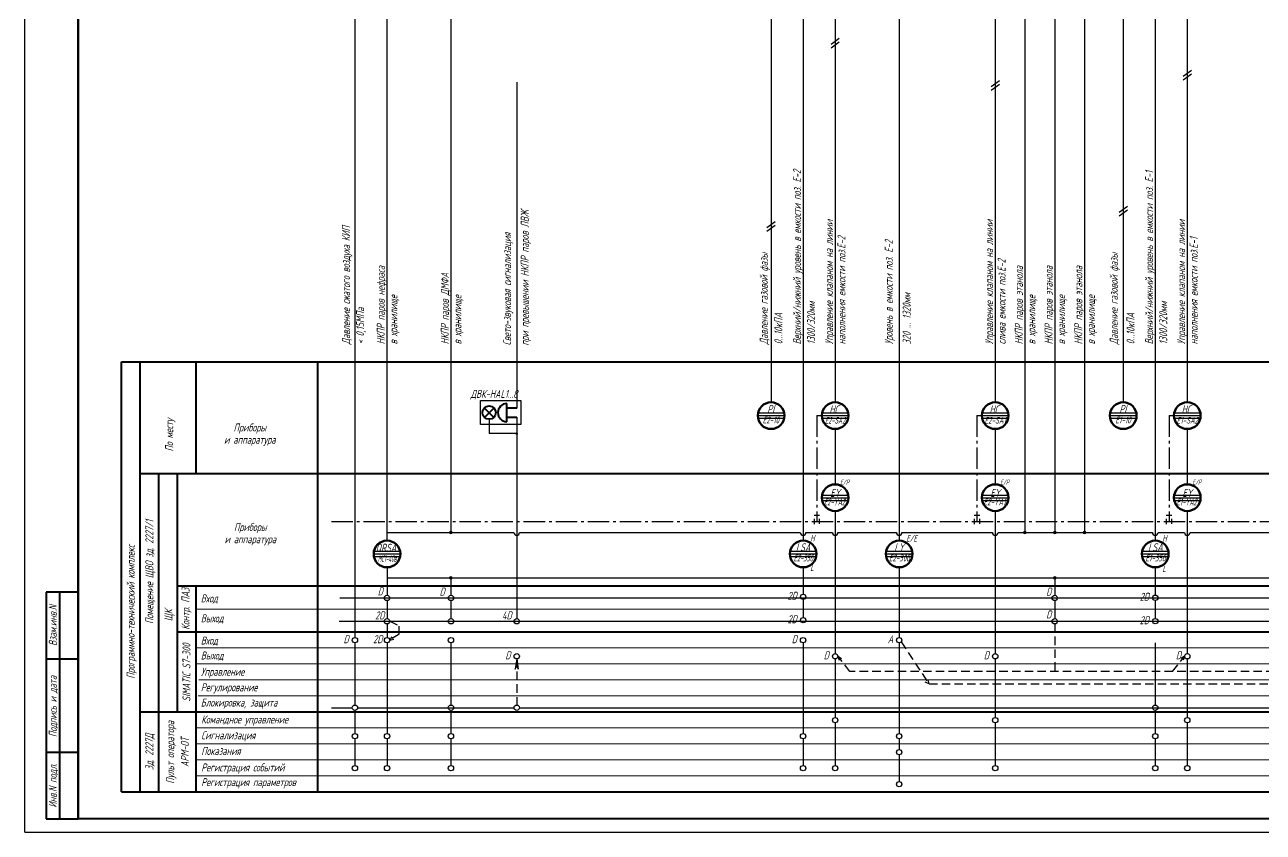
# Model space of a CAD drawing. Header units: millimetres. Extents: x -338 to 6826, y -8218 to 3153.
# Drawn here: x 2037.3 to 2501.5, y 1766.2 to 2068.9 of the extents above; entities that cross this region are included whole.
import ezdxf
from ezdxf.enums import TextEntityAlignment as Align

# ---------------------------------------------------------------- set-up
doc = ezdxf.new("R2010")
doc.units = ezdxf.units.MM
for name, pattern in [('gost5', [7, 5, -2, 0]), ('gost6', [12, 8, -1.5, 1, -1.5]), ('невидимая2', [4.7625, 3.175, -1.5875])]:
    doc.linetypes.add(name, pattern=pattern)
doc.layers.get('Defpoints').update_dxf_attribs({"color": 251})
for name, color, linetype, lineweight in [('1', 4, 'Continuous', 15), ('Выноска', 137, 'Continuous', 20), ('Датчики', 31, 'Continuous', 50), ('Невидимая', 7, 'gost5', 25), ('Рамка тонкая', 5, 'Continuous', 25), ('Связи', 95, 'Continuous', 25), ('Текст_КИП', 2, 'Continuous', 25), ('Толст.рамка', 7, 'Continuous', 60), ('Щиты_пульты', 5, 'Continuous', 40)]:
    doc.layers.add(name, color=color, linetype=linetype, lineweight=lineweight)
for name, color, linetype in [('Осевая', 130, 'gost6'), ('ТЕКСТ', 2, 'Continuous'), ('Текст.', 51, 'Continuous')]:
    doc.layers.add(name, color=color, linetype=linetype)
doc.styles.add('Simplex', font='simplex.shx', dxfattribs={"width": 0.7, "oblique": 15})

# ---------------------------------------------------------------- blocks, each defined once
blk = doc.blocks.new('A$C428F2FC1')
at = {"layer": 'Defpoints', "ltscale": 0.2}
for p, q in [((-5, -4), (5, -4)), ((-5, -5), (5, -5)), ((-5, -6), (5, -6))]:
    blk.add_line(p, q, dxfattribs=at)
at = {"layer": 'Датчики', "color": 4}
blk.add_circle((0, -5), 5, dxfattribs=at)

msp = doc.modelspace()

# ---------------------------------------------------------------- hatches: boundary and pattern name
at = {"layer": '1'}
for points in [[(2197.51, 1878.55, 1), (2196.51, 1878.55, 1)], [(2412.67, 1878.55, 1), (2411.67, 1878.55, 1)], [(2423.82, 1878.55, 1), (2422.82, 1878.55, 1)], [(2434.97, 1878.55, 1), (2433.97, 1878.55, 1)], [(2197.51, 1861.58, 1), (2196.51, 1861.58, 1)], [(2423.82, 1861.58, 1), (2422.82, 1861.58, 1)]]:
    msp.add_hatch(color=256, dxfattribs=at).paths.add_polyline_path(points)
at = {"layer": 'Defpoints'}
msp.add_hatch(color=256, dxfattribs=at).paths.add_polyline_path([(2221.66, 1831.15), (2221.08, 1827.34), (2221.66, 1828.73), (2222.23, 1827.34)])

# ---------------------------------------------------------------- linework, layer by layer
for p, q in [((2339.46, 2061.61), (2342.56, 2063.87)), ((2339.46, 2060.27), (2342.56, 2062.53)), ((2471.46, 2049.62), (2474.56, 2051.87)), ((2399.46, 2045.74), (2402.56, 2048)), ((2471.46, 2048.28), (2474.56, 2050.54)), ((2399.46, 2044.4), (2402.56, 2046.66)), ((2447.46, 1998.63), (2450.56, 2000.89)), ((2447.46, 1997.3), (2450.56, 1999.55)), ((2315.46, 1992.87), (2318.56, 1995.13)), ((2315.46, 1991.54), (2318.56, 1993.79)), ((2336.01, 1922.37), (2346.01, 1922.37)), ((2396.01, 1922.37), (2406.01, 1922.37)), ((2468.01, 1922.37), (2478.01, 1922.37)), ((2336.01, 1891.61), (2346.01, 1891.61)), ((2396.01, 1891.61), (2406.01, 1891.61)), ((2468.01, 1891.61), (2478.01, 1891.61)), ((2168.04, 1870.5), (2178.04, 1870.5)), ((2324.02, 1870.5), (2334.02, 1870.5)), ((2360.01, 1870.5), (2370.01, 1870.5)), ((2456.01, 1870.5), (2466.01, 1870.5)), ((2152.26, 1812.86), (2160.01, 1812.86)), ((2162.01, 1812.86), (2199.02, 1812.86)), ((2198.01, 1812.86), (2220.66, 1812.86)), ((2222.66, 1812.86), (2462.01, 1812.86)), ((2462.01, 1812.86), (2562.11, 1812.86))]:
    msp.add_line(p, q)
at = {"color": 2}
for p, q in [((2208.07, 1928.01), (2223.22, 1928.01)), ((2208.07, 1919), (2208.07, 1928.01)), ((2223.22, 1928.01), (2223.22, 1919)), ((2223.22, 1919), (2208.07, 1919))]:
    msp.add_line(p, q, dxfattribs=at)
at = {"lineweight": 40}
for p, q in [((2217.89, 1920.02), (2217.89, 1926.98)), ((2221.66, 1925.18), (2217.89, 1925.18)), ((2221.66, 1921.73), (2217.89, 1921.73))]:
    msp.add_line(p, q, dxfattribs=at)
at = {"color": 1, "lineweight": 40}
for p, q in [((2213.03, 1921.68), (2209.55, 1925.16)), ((2209.6, 1921.68), (2213.08, 1925.16))]:
    msp.add_line(p, q, dxfattribs=at)
at = {"color": 7, "lineweight": 40}
for p, q in [((2045.27, 1856.16), (2045.27, 1771.16)), ((2057.27, 1856.16), (2045.27, 1856.16)), ((2050.27, 1856.16), (2050.27, 1771.16)), ((2045.27, 1831.16), (2057.27, 1831.16)), ((2045.27, 1796.16), (2057.27, 1796.16)), ((2045.27, 1771.16), (2057.27, 1771.16))]:
    msp.add_line(p, q, dxfattribs=at)
at = {"linetype": 'невидимая2'}
for p, q in [((2174.04, 1845.34), (2177.64, 1843.46)), ((2177.64, 1840.45), (2177.64, 1843.46)), ((2423.33, 1844.26), (2423.33, 1826.46)), ((2177.64, 1840.45), (2174.04, 1838.19)), ((2365.78, 1837.55), (2376.22, 1821.77)), ((2346.57, 1826.47), (2342.01, 1832.15)), ((2467.46, 1826.48), (2472.02, 1832.17)), ((2753.39, 1826.51), (2346.57, 1826.47)), ((2376.22, 1821.77), (2753.65, 1821.8))]:
    msp.add_line(p, q, dxfattribs=at)
at = {"const_width": 0.5}
msp.add_lwpolyline([(2221.41, 1915.64, 1), (2221.91, 1915.64, 1)], format="xyb", close=True, dxfattribs=at)
at = {"color": 1, "lineweight": 40}
msp.add_circle((2211.31, 1923.5), 2.5, dxfattribs=at)
for centre in [(2173.04, 1854.03), (2197.01, 1854.03), (2329.02, 1854.44), (2423.32, 1854.03), (2461.01, 1854.07), (2173.04, 1845.26), (2197.01, 1845.26), (2221.66, 1845.26), (2329.02, 1845.67), (2423.32, 1845.26), (2461.01, 1845.3), (2161.01, 1838.19), (2173.04, 1838.19), (2365.01, 1838.19), (2341.01, 1832.15), (2401.01, 1832.15), (2473.01, 1832.15), (2161.01, 1812.86), (2341.01, 1808.19), (2401.01, 1808.19), (2473.01, 1808.19), (2161.01, 1802.19), (2173.04, 1802.19), (2365.01, 1802.19), (2365.01, 1796.19), (2161.01, 1790.19), (2173.04, 1790.19), (2341.01, 1790.19), (2401.01, 1790.19), (2473.01, 1790.19), (2365.01, 1784.19)]:
    msp.add_circle(centre, 1)
at = {"lineweight": 40}
msp.add_ellipse((2218.17, 1923.5), major_axis=(3.57, 0), ratio=0.973684, start_param=1.649713, end_param=4.633472, dxfattribs=at)
at = {"layer": '1'}
for centre in [(2197.01, 1878.55), (2412.17, 1878.55), (2423.32, 1878.55), (2434.47, 1878.55), (2197.01, 1861.58), (2423.32, 1861.58)]:
    msp.add_circle(centre, 0.5, dxfattribs=at)
at = {"layer": 'Defpoints', "color": 251}
for p, q in [((2155.31, 1854.03), (2790.08, 1854.03)), ((2155.11, 1845.26), (2790.08, 1845.26))]:
    msp.add_line(p, q, dxfattribs=at)
at = {"layer": 'Defpoints'}
for p, q in [((2197.01, 1837.19), (2197.01, 1831.15)), ((2329.01, 1837.19), (2329.01, 1803.19)), ((2461.01, 1837.19), (2461.01, 1831.15)), ((2197.01, 1831.15), (2197.01, 1813.86)), ((2221.66, 1831.15), (2221.08, 1827.34)), ((2221.66, 1831.15), (2222.23, 1827.34)), ((2461.01, 1831.15), (2461.01, 1813.86)), ((2221.08, 1827.34), (2221.66, 1828.73)), ((2221.66, 1828.73), (2222.23, 1827.34)), ((2197.01, 1811.86), (2197.01, 1809.19)), ((2197.01, 1811.86), (2197.01, 1809.19)), ((2461.01, 1811.86), (2461.01, 1809.19)), ((2197.01, 1809.19), (2197.01, 1803.19)), ((2197.01, 1809.19), (2197.01, 1803.19)), ((2461.01, 1809.19), (2461.01, 1803.19)), ((2197.01, 1801.19), (2197.01, 1791.19)), ((2197.01, 1801.19), (2197.01, 1791.19)), ((2329.01, 1801.19), (2329.01, 1791.19)), ((2461.01, 1801.19), (2461.01, 1791.19))]:
    msp.add_line(p, q, dxfattribs=at)
at = {"layer": 'Defpoints', "linetype": 'невидимая2'}
msp.add_line((2221.66, 1831.15), (2221.66, 1813.86), dxfattribs=at)
at = {"layer": 'Defpoints'}
for centre in [(2197.01, 1838.19), (2329.01, 1838.19), (2221.66, 1832.15), (2197.01, 1812.86), (2221.66, 1812.86), (2461.01, 1812.86), (2197.01, 1802.19), (2329.01, 1802.19), (2461.01, 1802.19), (2197.01, 1790.19), (2329.01, 1790.19), (2461.01, 1790.19)]:
    msp.add_circle(centre, 1, dxfattribs=at)
at = {"layer": 'Выноска'}
for p, q in [((2101.48, 1849.81), (2152.26, 1849.81)), ((2152.26, 1849.81), (2799.93, 1849.81)), ((2101.48, 1835.26), (2152.26, 1835.26)), ((2152.26, 1835.26), (2799.93, 1835.26)), ((2101.48, 1829.26), (2152.26, 1829.26)), ((2152.26, 1829.26), (2799.93, 1829.26)), ((2102.47, 1823.26), (2152.26, 1823.26)), ((2152.26, 1823.26), (2799.93, 1823.26)), ((2102.25, 1817.26), (2152.26, 1817.26)), ((2152.26, 1817.26), (2799.93, 1817.26)), ((2101.48, 1805.26), (2152.26, 1805.26)), ((2152.26, 1805.26), (2799.93, 1805.26)), ((2101.48, 1799.26), (2152.26, 1799.26)), ((2152.26, 1799.26), (2799.93, 1799.26)), ((2101.48, 1793.26), (2152.26, 1793.26)), ((2152.26, 1793.26), (2799.93, 1793.26)), ((2101.48, 1787.26), (2152.26, 1787.26)), ((2152.26, 1787.26), (2799.93, 1787.26))]:
    msp.add_line(p, q, dxfattribs=at)
at = {"layer": 'Невидимая', "linetype": 'невидимая2', "ltscale": 0.5}
for p, q in [((2174.04, 1838.19), (2175.04, 1839.52)), ((2174.04, 1838.19), (2175.65, 1838.6)), ((2342.02, 1832.15), (2342.56, 1830.58)), ((2342.02, 1832.15), (2343.43, 1831.27)), ((2472.01, 1832.16), (2470.6, 1831.28)), ((2472.01, 1832.16), (2471.47, 1830.59)), ((2376.22, 1821.77), (2374.77, 1822.38)), ((2376.22, 1821.77), (2375.85, 1823.31))]:
    msp.add_line(p, q, dxfattribs=at)
at = {"layer": 'Осевая'}
for p, q in [((2334.16, 1922.37), (2334.16, 1882.69)), ((2334.16, 1922.37), (2336.01, 1922.37)), ((2394.16, 1922.37), (2394.16, 1882.69)), ((2394.16, 1922.37), (2396.01, 1922.37)), ((2466.16, 1922.37), (2466.16, 1882.69)), ((2466.16, 1922.37), (2468.01, 1922.37)), ((2333.14, 1885), (2335.19, 1885)), ((2393.14, 1885), (2395.19, 1885)), ((2465.14, 1885), (2467.19, 1885)), ((2152.26, 1882.69), (2792.68, 1882.69)), ((2333.14, 1883.66), (2333.14, 1881.71)), ((2335.19, 1881.76), (2335.19, 1883.62)), ((2393.14, 1883.66), (2393.14, 1881.71)), ((2395.19, 1881.76), (2395.19, 1883.62)), ((2465.14, 1883.66), (2465.14, 1881.71)), ((2467.19, 1881.76), (2467.19, 1883.62))]:
    msp.add_line(p, q, dxfattribs=at)
at = {"layer": 'Рамка тонкая'}
for q in [(2037.26, 2360.16), (3088.26, 1766.16)]:
    msp.add_line((2037.26, 1766.16), q, dxfattribs=at)
at = {"layer": 'Связи'}
for p, q in [((2161.01, 2253.34), (2161.01, 1839.19)), ((2341.01, 2229.11), (2341.01, 1927.37)), ((2473.01, 2229.11), (2473.01, 1927.37)), ((2329.01, 2212.24), (2329.02, 1875.5)), ((2365.01, 2212.24), (2365.01, 1875.5)), ((2461.01, 2212.24), (2461.02, 1875.5)), ((2317.01, 2207.24), (2317.01, 1927.37)), ((2449.01, 2208.64), (2449.01, 1927.37)), ((2197.01, 2197.14), (2197.01, 1878.55)), ((2173.01, 2194.22), (2173.01, 1875.5)), ((2401.01, 2173.4), (2401.01, 1927.37)), ((2412.16, 2113.01), (2412.17, 1878.55)), ((2423.31, 2113.01), (2423.32, 1878.54)), ((2434.47, 2113.01), (2434.47, 1878.54)), ((2221.66, 2047.46), (2221.66, 1925.2)), ((2211.31, 1921), (2211.31, 1915.64)), ((2341.01, 1917.37), (2341.01, 1896.61)), ((2401.01, 1917.37), (2401.01, 1896.61)), ((2473.01, 1917.37), (2473.01, 1896.61)), ((2221.66, 1915.64), (2211.31, 1915.64)), ((2341.01, 1886.61), (2341.01, 1833.15)), ((2401.01, 1886.61), (2401.01, 1833.15)), ((2473.01, 1886.61), (2473.01, 1833.15)), ((2173.01, 1878.53), (2206.43, 1878.53)), ((2206.43, 1878.53), (2220.6, 1878.53)), ((2222.69, 1878.53), (2327.95, 1878.53)), ((2330.06, 1878.53), (2339.95, 1878.53)), ((2342.06, 1878.53), (2363.95, 1878.54)), ((2366.06, 1878.54), (2399.95, 1878.54)), ((2402.06, 1878.54), (2459.94, 1878.54)), ((2462.05, 1878.54), (2471.95, 1878.54)), ((2474.04, 1878.54), (2507.95, 1878.54)), ((2173.04, 1865.5), (2173.04, 1861.58)), ((2173.04, 1865.5), (2173.04, 1855.03)), ((2173.04, 1861.58), (2694.56, 1861.58)), ((2197.01, 1861.58), (2197.01, 1855.03)), ((2329.02, 1865.5), (2329.02, 1855.44)), ((2365.01, 1865.5), (2365.01, 1839.19)), ((2423.32, 1861.58), (2423.32, 1855.03)), ((2461.01, 1865.5), (2461.01, 1855.07)), ((2173.04, 1853.03), (2173.04, 1846.26)), ((2197.01, 1853.03), (2197.01, 1846.26)), ((2329.02, 1853.44), (2329.02, 1846.67)), ((2423.32, 1853.03), (2423.32, 1846.26)), ((2461.01, 1853.07), (2461.01, 1846.3)), ((2173.04, 1844.26), (2173.04, 1839.19)), ((2161.01, 1837.19), (2161.01, 1813.86)), ((2173.04, 1837.19), (2173.04, 1809.8)), ((2365.01, 1837.19), (2365.01, 1803.19)), ((2341.01, 1831.15), (2341.01, 1809.19)), ((2401.01, 1831.15), (2401.01, 1809.19)), ((2473.01, 1831.15), (2473.01, 1809.19)), ((2161.01, 1811.86), (2161.01, 1803.19)), ((2173.04, 1811.86), (2173.04, 1803.19)), ((2341.01, 1807.19), (2341.01, 1791.19)), ((2401.01, 1807.19), (2401.01, 1791.19)), ((2473.01, 1807.19), (2473.01, 1791.19)), ((2161.01, 1801.19), (2161.01, 1791.19)), ((2173.04, 1801.19), (2173.04, 1791.19)), ((2365.01, 1801.19), (2365.01, 1797.19)), ((2365.01, 1795.19), (2365.01, 1785.19))]:
    msp.add_line(p, q, dxfattribs=at)
at = {"layer": 'Связи', "ltscale": 0.2}
msp.add_line((2221.66, 1921.75), (2221.66, 1846.26), dxfattribs=at)
at = {"layer": 'Связи'}
for centre in [(2221.66, 1878.55), (2329.01, 1878.55), (2341.01, 1878.53), (2365.01, 1878.54), (2401.01, 1878.54), (2460.99, 1878.55), (2473.01, 1878.55)]:
    msp.add_arc(centre, 1.05, 180.0019, 0.0019, dxfattribs=at)
at = {"layer": 'Толст.рамка'}
for p, q in [((2057.26, 1771.16), (2057.26, 2355.16)), ((3083.26, 1771.54), (2057.26, 1771.16))]:
    msp.add_line(p, q, dxfattribs=at)
at = {"layer": 'Щиты_пульты', "color": 5}
for p, q in [((2073.48, 1942.49), (2152.26, 1942.49)), ((2073.48, 1781.26), (2073.48, 1942.49)), ((2080.48, 1781.26), (2080.48, 1942.49)), ((2101.48, 1900.62), (2101.48, 1942.49)), ((2147.03, 1942.49), (2147.03, 1781.26)), ((2152.26, 1942.49), (2799.93, 1942.49)), ((2080.48, 1900.62), (2152.26, 1900.62)), ((2087.48, 1781.26), (2087.48, 1900.62)), ((2094.48, 1811.26), (2094.48, 1900.62)), ((2152.26, 1900.62), (2799.93, 1900.62)), ((2094.48, 1858.52), (2152.26, 1858.52)), ((2101.48, 1781.26), (2101.48, 1858.52)), ((2152.26, 1858.52), (2799.93, 1858.52)), ((2094.48, 1841.26), (2152.26, 1841.26)), ((2152.26, 1841.26), (2799.93, 1841.26)), ((2080.48, 1811.26), (2152.26, 1811.26)), ((2152.26, 1811.26), (2799.93, 1811.26)), ((2073.48, 1781.26), (2152.26, 1781.26)), ((2152.26, 1781.26), (2799.93, 1781.26))]:
    msp.add_line(p, q, dxfattribs=at)

# ---------------------------------------------------------------- block references
for p in [(2317.01, 1927.37), (2341.01, 1927.37), (2401.01, 1927.37), (2449.01, 1927.37), (2473.01, 1927.37), (2341.01, 1896.61), (2401.01, 1896.61), (2473.01, 1896.61), (2173.04, 1875.5), (2329.02, 1875.5), (2365.01, 1875.5), (2461.01, 1875.5)]:
    msp.add_blockref('A$C428F2FC1', p)

# ---------------------------------------------------------------- texts
at = {"color": 2, "style": 'Simplex', "oblique": 15, "width": 0.7}
for s, p in [('Взам.инв.N', (2049.27, 1843.66)), ('Подпись и дата', (2049.27, 1813.31)), ('Инв.N подл.', (2049.27, 1783.66))]:
    msp.add_text(s, height=3, rotation=90, dxfattribs=at).set_placement(p, align=Align.CENTER)
at = {"layer": 'Defpoints', "style": 'Simplex', "oblique": 15, "width": 0.6}
for p in [(2324.73, 1837.05), (2217.38, 1831.01)]:
    msp.add_text('D', height=3, dxfattribs=at).set_placement(p)
at = {"layer": 'ТЕКСТ', "style": 'Simplex', "oblique": 15, "width": 0.6}
for s, p in [('По месту', (2092.9, 1915.08)), ('Помещение ЩВО зд. 2227/1', (2085.45, 1863.76)), ('Программно-технический комплекс', (2078.45, 1848.76)), ('Контр. ПАЗ', (2099.02, 1849.93)), ('ЩК', (2092.61, 1847.46)), ('SIMATIC S7-300', (2099.36, 1826.02)), ('Пульт оператора', (2093.28, 1796.11)), ('Зд. 2227Д', (2085.45, 1796.26)), ('АРМ-ОТ', (2098.76, 1796.11))]:
    msp.add_text(s, height=3, rotation=90, dxfattribs=at).set_placement(p, align=Align.CENTER)
for s, p in [('Приборы', (2121.61, 1916.42)), ('и аппаратура', (2121.61, 1911.85)), ('Приборы', (2121.79, 1879.1)), ('и аппаратура', (2121.79, 1874.53))]:
    msp.add_text(s, height=3, dxfattribs=at).set_placement(p, align=Align.CENTER)
for s, p in [('Вход', (2103.24, 1852.35)), ('Выход', (2103.24, 1844.88)), ('Вход', (2103.24, 1836.54)), ('Выход', (2103.24, 1830.93)), ('Управление', (2103.24, 1824.84)), ('Регулирование', (2103.24, 1819)), ('Блокировка, защита', (2103.24, 1813.29)), ('Командное управление', (2103.4, 1806.94)), ('Сигнализация', (2103.4, 1801.01)), ('Показания', (2103.4, 1795.13)), ('Регистрация событий', (2103.4, 1788.96)), ('Регистрация параметров', (2103.4, 1783.44))]:
    msp.add_text(s, height=3, dxfattribs=at).set_placement(p)
at = {"layer": 'Текст.', "style": 'Simplex', "oblique": 15, "width": 0.6}
msp.add_text('ДВК-НАL1...8', height=3, dxfattribs=at).set_placement((2213.19, 1929.02), align=Align.CENTER)
at = {"layer": 'Текст_КИП', "style": 'Simplex', "oblique": 15, "width": 0.6}
for s, p in [('Верхний/нижний уровень в емкости поз. Е-2', (2328.21, 1949.08)), ('Верхний/нижний уровень в емкости поз. Е-1', (2460.2, 1949.08)), ('при превышении НКПР паров ЛВЖ', (2226.17, 1948.62)), ('Управление клапаном на линии ', (2340.21, 1949.08)), ('Управление клапаном на линии ', (2400.21, 1949.08)), ('Управление клапаном на линии ', (2472.21, 1949.08)), ('Давление сжатого воздуха КИП', (2159.17, 1949.08)), ('Cвето-звуковая сигнализация ', (2219.53, 1948.62)), ('наполнения емкости поз.Е-2', (2344.89, 1949.08)), ('Уровень в емкости поз. Е-2', (2362.6, 1949.08)), ('наполнения емкости поз.Е-1', (2476.89, 1949.08)), ('Давление газовой фазы', (2315.76, 1949.08)), ('Давление газовой фазы', (2446.96, 1949.08)), ('НКПР паров нефраса', (2172.22, 1949.08)), ('слива емкости поз.Е-2', (2404.89, 1949.08)), ('НКПР паров этанола', (2411.37, 1949.08)), ('НКПР паров этанола', (2422.52, 1949.09)), ('НКПР паров этанола', (2433.67, 1949.09)), ('НКПР паров ДМФА', (2196.22, 1949.08)), ('в хранилище', (2176.91, 1949.08)), ('в хранилище', (2200.91, 1949.08)), ('320 ... 1320мм', (2369.33, 1949.08)), ('в хранилище', (2416.06, 1949.08)), ('в хранилище', (2427.22, 1949.09)), ('в хранилище', (2438.37, 1949.09)), ('< 0,15МПа', (2164.47, 1949.08)), ('1300/320мм', (2333.51, 1949.08)), ('1300/320мм', (2465.49, 1949.08)), ('0...10кПА', (2321.23, 1949.08)), ('0...10кПА', (2453.23, 1949.08))]:
    msp.add_text(s, height=3, rotation=90, dxfattribs=at).set_placement(p)
at = {"layer": 'Текст_КИП', "color": 4, "style": 'Simplex', "oblique": 15}
for s, width, p in [('Е2-10', 0.6, (2316.92, 1919.47)), ('Е2-SA2', 0.55, (2341.01, 1919.39)), ('Е2-SA1', 0.6, (2401.01, 1919.39)), ('Е1-10', 0.6, (2448.92, 1919.47)), ('Е1-SA2', 0.6, (2473.01, 1919.39)), ('Е2-YA2', 0.55, (2340.74, 1888.73)), ('Е2-YA1', 0.6, (2400.74, 1888.73)), ('Е1-YA2', 0.55, (2472.74, 1888.73)), ('МС1-40в', 0.45, (2173.04, 1867.52)), ('Е2-35б', 0.55, (2329.05, 1867.75)), ('Е2-30б', 0.6, (2365.03, 1867.75)), ('Е1-35б', 0.6, (2461.03, 1867.75))]:
    msp.add_text(s, height=2.5, dxfattribs=dict(at, width=width)).set_placement(p, align=Align.CENTER)
at = {"layer": 'Текст_КИП', "style": 'Simplex', "oblique": 15, "width": 0.6}
for s, p in [('PI', (2316.86, 1923.37)), ('HС', (2340.59, 1923.21)), ('HС', (2400.59, 1923.21)), ('PI', (2448.86, 1923.37)), ('HС', (2472.59, 1923.21)), ('ЕY', (2341.01, 1891.9)), ('ЕY', (2401.01, 1891.9)), ('ЕY', (2473.01, 1891.9)), ('QRSA', (2172.63, 1871.34)), ('LSA', (2329.02, 1871.5)), ('LY', (2365.01, 1871.5)), ('LSA', (2461.01, 1871.5))]:
    msp.add_text(s, height=3, dxfattribs=at).set_placement(p, align=Align.CENTER)
at = {"layer": 'Текст_КИП', "color": 6, "style": 'Simplex', "oblique": 15, "width": 0.6}
for s, height, p in [('Е/Р', 2, (2342.85, 1896.42)), ('Е/Р', 2, (2402.85, 1896.42)), ('Е/Р', 2, (2474.85, 1896.42)), ('D', 3, (2336.73, 1831.01)), ('D', 3, (2468.73, 1831.01))]:
    msp.add_text(s, height=height, dxfattribs=at).set_placement(p)
at = {"layer": 'Текст_КИП', "style": 'Simplex', "oblique": 15, "width": 0.6}
for s, p in [('H', (2331.66, 1875.16)), ('Е/Е', (2367.64, 1875.16)), ('H', (2463.64, 1875.16)), ('L', (2331.66, 1864.07)), ('L', (2463.64, 1863.69))]:
    msp.add_text(s, height=2.5, dxfattribs=at).set_placement(p)
at = {"layer": 'Текст_КИП', "color": 3, "style": 'Simplex', "oblique": 15, "width": 0.6}
for s, p in [('D', (2169.56, 1855)), ('D', (2192.75, 1854.86)), ('D', (2420.1, 1854.86)), ('2D', (2323.16, 1853.31)), ('2D', (2455.15, 1852.93)), ('2D', (2168.58, 1845.97)), ('4D', (2216.12, 1845.97)), ('D', (2420.1, 1846.31)), ('2D', (2323.16, 1844.54)), ('2D', (2455.15, 1844.16)), ('D', (2156.73, 1837.05)), ('2D', (2167.83, 1837.05)), ('A', (2360.73, 1837.05)), ('D', (2396.73, 1831.01))]:
    msp.add_text(s, height=3, dxfattribs=at).set_placement(p)

doc.saveas('drawing.dxf')
